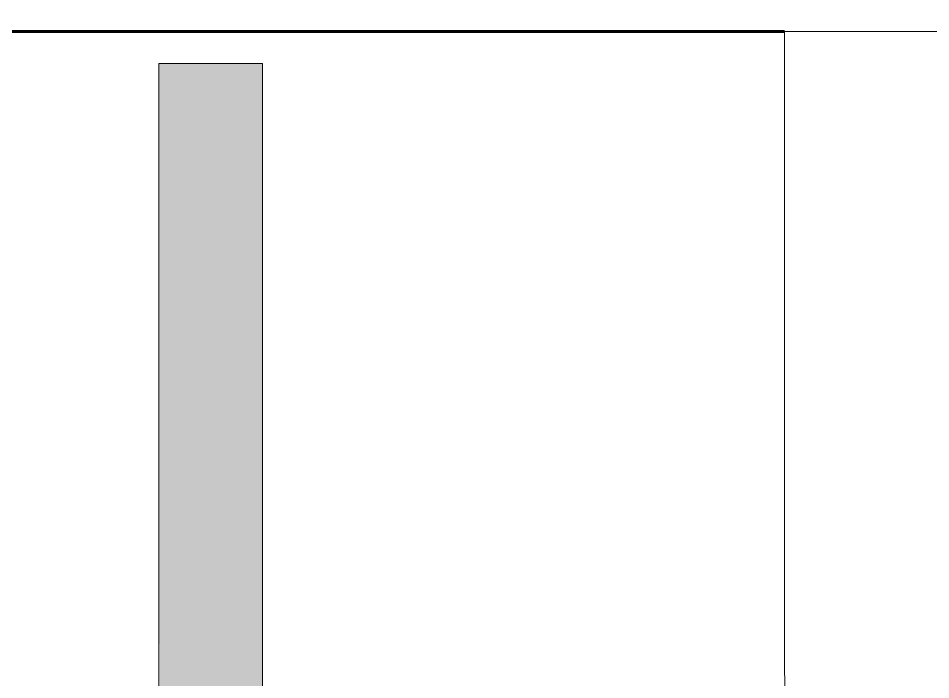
# Model space of a CAD drawing. Header units: inches. Extents: x -4169 to -1846, y 9706 to 12377.
# Drawn here: x -3299.47 to -3288.47, y 10364.97 to 10372.95 of the extents above; entities that cross this region are included whole.
import ezdxf

# ---------------------------------------------------------------- set-up
doc = ezdxf.new("R2010")
doc.units = ezdxf.units.IN
doc.header["$MEASUREMENT"] = 0
for name, color, linetype, lineweight in [('0-1', 7, 'Continuous', 5), ('0-2', 10, 'Continuous', 18), ('A-DOOR-3', 135, 'Continuous', 18), ('A-DOOR-4', 10, 'Continuous', 18), ('A-WALL-PATT-4', 111, 'Continuous', 9), ('I-WALL-3', 2, 'Continuous', 60), ('P-SANR-FIXT-2', 7, 'Continuous', 9)]:
    doc.layers.add(name, color=color, linetype=linetype, lineweight=lineweight)

# ---------------------------------------------------------------- blocks, each defined once
blk = doc.blocks.new('Toilet-Domestic-3D - Toilet-Domestic-3D-1372870-ENLARGED RCP - 1ST FLOOR PLAN')
at = {"layer": 'P-SANR-FIXT-2'}
for p, q in [((9.976221549255834, -19.47622154925572), (9.976221549255834, -11.74999999999989)), ((-9.976221549255797, -19.47622154925572), (9.976221549255834, -19.47622154925572))]:
    blk.add_line(p, q, dxfattribs=at)
blk.add_arc((6.250000000000004, -11.74999999999991), 3.726221549255821, 3.244165775092787e-13, 90.00000000000044, dxfattribs=at)
blk = doc.blocks.new('Interior_barn_door_18732 - Interior_barn_door_18732 linen closet-2490870-ENLARGED RCP - 1ST FLOOR PLAN')
at = {"layer": 'A-DOOR-3'}
h = blk.add_hatch(color=256, dxfattribs=at)
h.paths.add_polyline_path([(10.49999999998772, -4.322925211101544), (-10.50000000001159, -4.344221569681432), (-10.50000000001125, -4.947925211112229), (10.49999999998806, -4.947925211101656), (10.49999999998772, -4.344221569670859)], flags=0)
h.paths.add_polyline_path([(-25.50000000001262, -4.32292521111962), (-28.50000000001262, -4.344221569690299), (-28.50000000001227, -4.947925211121096), (-25.50000000001227, -4.947925211119732), (-25.50000000001262, -4.342583388242399)], flags=0)
h = blk.add_hatch(color=256, dxfattribs=at)
h.paths.add_polyline_path([(10.4999999999884, -5.551628852512673), (10.49999999998806, -4.947925211101656), (-10.50000000001125, -4.947925211112229), (-10.50000000001091, -5.572925211112174), (10.4999999999884, -5.572925211101601)], flags=0)
h.paths.add_polyline_path([(-25.50000000001193, -5.572925211100237), (-25.50000000001227, -4.947925211119732), (-28.50000000001227, -4.947925211121096), (-28.50000000001193, -5.572925211101601)], flags=0)
at = {"layer": 'A-DOOR-4'}
for p, q in [((-10.50000000001194, -4.322925211101712), (10.49999999998772, -4.322925211101541)), ((10.4999999999999, -4.947925211098089), (10.4999999999999, -4.322925211098092)), ((10.4999999999999, -5.572925211098091), (10.4999999999999, -4.947925211098096)), ((10.49999999998806, -5.572925211101598), (-10.50000000001159, -5.572925211101598))]:
    blk.add_line(p, q, dxfattribs=at)
blk = doc.blocks.new('CTR - 1st Phase - Unit Layouts_rvt-1-ENLARGED RCP - 1ST FLOOR PLAN')
at = {"layer": '0-2'}
for name, p, rotation in [('Toilet-Domestic-3D - Toilet-Domestic-3D-1372870-ENLARGED RCP - 1ST FLOOR PLAN', (-3280.252644762315, 10353.31317456127), 180), ('Interior_barn_door_18732 - Interior_barn_door_18732 linen closet-2490870-ENLARGED RCP - 1ST FLOOR PLAN', (-3302.098736675088, 10361.90350593539), 89.9999999999794)]:
    blk.add_blockref(name, p, dxfattribs=dict(at, rotation=rotation))

msp = doc.modelspace()

# ---------------------------------------------------------------- hatches: boundary and pattern name
at = {"layer": 'A-WALL-PATT-4'}
h = msp.add_hatch(dxfattribs=at)
h.set_pattern_fill('FP_1', color=256, style=0, pattern_type=2)
h.set_pattern_definition([(0, (0, 0), (20.48, 5.12), [0.845, -14.515, 0.845, -14.515, -81.92]), (0, (0, 0), (20.48, 5.12), [-30.72, 0.845, -29.875, 0.845, -14.515, -35.84]), (0, (0, 0), (20.48, 5.12), [-76.8, 0.845, -9.395, 0.845, -24.755]), (120, (7.68, 2.56), (-14.67405006737632, 15.1762002695053), [0.8449999999999999, -14.515, 0.8449999999999999, -14.515, -81.91999999999999]), (120, (7.68, 2.56), (-14.67405006737632, 15.1762002695053), [-30.72, 0.8449999999999999, -29.875, 0.8449999999999999, -14.515, -35.84]), (120, (7.68, 2.56), (-14.67405006737632, 15.1762002695053), [-76.79999999999998, 0.8449999999999999, -9.394999999999998, 0.8449999999999999, -24.755]), (240, (10.24, 12.8), (-5.805949932623669, -20.2962002695053), [0.845, -14.515, 0.845, -14.515, -81.92]), (240, (10.24, 12.8), (-5.805949932623669, -20.2962002695053), [-30.72, 0.845, -29.875, 0.845, -14.515, -35.84]), (240, (10.24, 12.8), (-5.805949932623669, -20.2962002695053), [-76.8, 0.845, -9.395, 0.845, -24.755])])
h.paths.add_polyline_path([(-3329.120102396942, 10372.78939611047), (-3209.123736679853, 10372.78939611047), (-3209.123736679853, 10373.41439611047), (-3336.348736679715, 10373.41439611047), (-3336.348736679715, 10372.78939611047), (-3335.723736679708, 10372.78939611047)], flags=0)
h.paths.add_polyline_path([(-3375.898736679722, 10372.78939611047), (-3375.898736679722, 10373.41439611047), (-3409.923736679527, 10373.41439611047), (-3409.923736679713, 10372.78939611047), (-3396.652038479974, 10372.78939611047)], flags=0)
h.paths.add_polyline_path([(-3372.398736679709, 10372.78939611047), (-3341.098736679716, 10372.78939611047), (-3341.098736679709, 10373.41439611047), (-3372.398736679709, 10373.41439611047), (-3372.398736679709, 10373.07050864713)], flags=0)

# ---------------------------------------------------------------- linework, layer by layer
at = {"layer": 'I-WALL-3'}
msp.add_line((-3290.228866311564, 10372.78939611046), (-3335.723736679704, 10372.78939611046), dxfattribs=at)

# ---------------------------------------------------------------- block references
at = {"layer": '0-1'}
msp.add_blockref('CTR - 1st Phase - Unit Layouts_rvt-1-ENLARGED RCP - 1ST FLOOR PLAN', (0, 0), dxfattribs=at)

doc.saveas('drawing.dxf')
